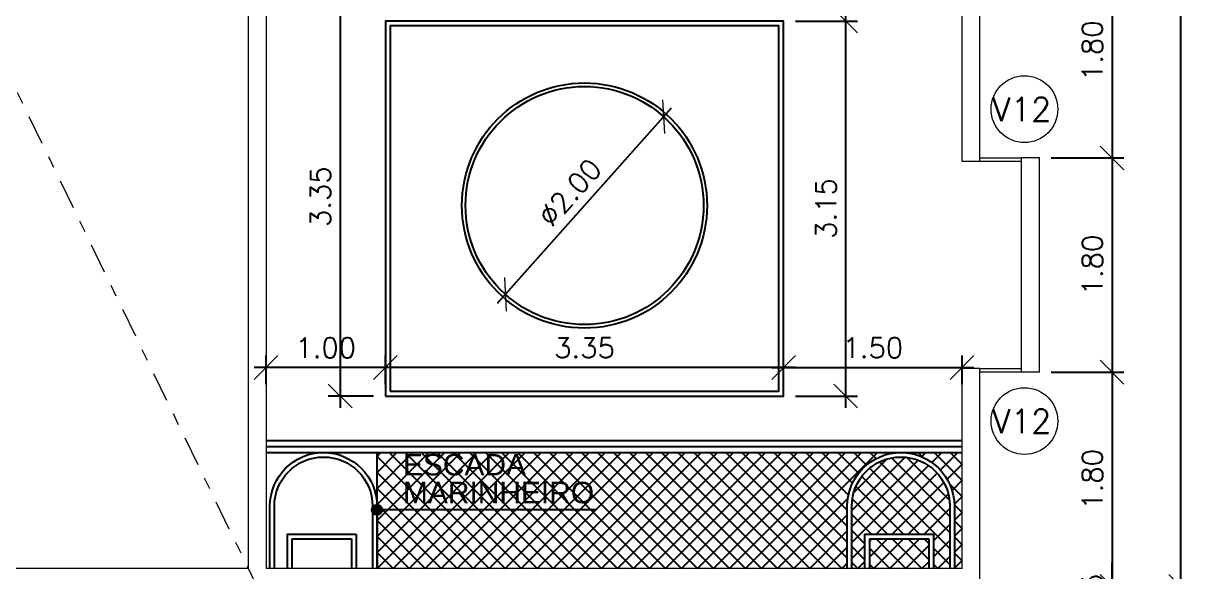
# Model space of a CAD drawing. Header units: millimetres. Extents: x 521 to 1055, y 261 to 520.
# Drawn here: x 746.91 to 756.74, y 483.24 to 487.85 of the extents above; entities that cross this region are included whole.
import ezdxf

# ---------------------------------------------------------------- set-up
doc = ezdxf.new("R2010")
doc.units = ezdxf.units.MM
doc.linetypes.add('CONTINU', pattern=[0])
doc.linetypes.add('DASHDOT', pattern=[1, 0.5, -0.25, 0, -0.25])
doc.layers.add('0.1', color=8, linetype='Continuous', lineweight=13)
doc.layers.add('ppci', color=8, linetype='Continuous')
doc.styles.add('ROMANS', font='romans')
doc.styles.get("Standard").update_dxf_attribs({"font": 'romans.shx'})
doc.styles.add('STYLE1', font='sanss___.ttf')
doc.dimstyles.new('Fares Eng - 50', dxfattribs={"dimscale": 2, "dimtxt": 0.085, "dimasz": 0.1, "dimexe": 0.05, "dimexo": 0.05, "dimgap": 0.04, "dimtad": 1, "dimzin": 4, "dimdsep": 46, "dimtxsty": 'ROMANS', "dimblk1": 'OBLIQUE', "dimblk2": 'OBLIQUE', "dimsah": 1, "dimcen": 0.05, "dimdle": 0.05, "dimclrd": 8, "dimclre": 8, "dimclrt": 8, "dimaunit": 1, "dimadec": 0, "dimazin": 0, "dimtfac": 1, "dimtix": 1, "dimtmove": 2, "dimatfit": 0, "dimldrblk": 'OPEN90', "dimfxl": 1, "dimtolj": 1, "dimtzin": 0, "dimarcsym": 0})

# ---------------------------------------------------------------- blocks, each defined once
blk = doc.blocks.new('_OBLIQUE')
at = {"color": 0, "linetype": 'ByBlock'}
blk.add_line((-0.5, -0.5), (0.5, 0.5), dxfattribs=at)
blk = doc.blocks.new('*D151')
at = {"layer": '0.1', "color": 8, "linetype": 'CONTINU', "lineweight": -2, "transparency": 16777216}
for p, q in [((756.0634, 488.6169), (756.0634, 486.6169)), ((755.5527, 488.5169), (756.1634, 488.5169)), ((755.5527, 486.7169), (756.1634, 486.7169))]:
    blk.add_line(p, q, dxfattribs=at)
at = {"layer": 'DEFPOINTS', "color": 0, "linetype": 'CONTINU', "lineweight": -2, "transparency": 16777216}
for p in [(755.4527, 488.5169), (755.4527, 486.7169), (756.0634, 486.7169)]:
    blk.add_point(p, dxfattribs=at)
at = {"layer": '0.1', "color": 8, "linetype": 'CONTINU', "lineweight": -2, "transparency": 16777216, "xscale": 0.2, "yscale": 0.2, "zscale": 0.2}
for p, rotation in [((756.0634, 488.5169), 90), ((756.0634, 486.7169), 270)]:
    blk.add_blockref('_OBLIQUE', p, dxfattribs=dict(at, rotation=rotation))
at = {"layer": '0.1', "color": 8, "linetype": 'CONTINU', "transparency": 16777216, "insert": (755.8984, 487.6169), "char_height": 0.17, "attachment_point": 5, "rotation": 90, "style": 'ROMANS'}
blk.add_mtext('\\A1;1.80', dxfattribs=at)
blk = doc.blocks.new('_Open90')
at = {"color": 0, "linetype": 'ByBlock', "lineweight": -2}
for p, q in [((-0.5, 0.5), (0, 0)), ((0, 0), (-1, 0)), ((0, 0), (-0.5, -0.5))]:
    blk.add_line(p, q, dxfattribs=at)
blk = doc.blocks.new('*D152')
at = {"layer": '0.1', "color": 8, "linetype": 'CONTINU', "lineweight": -2, "transparency": 16777216}
for p, q in [((756.0634, 486.8169), (756.0634, 484.8169)), ((755.5527, 486.7169), (756.1634, 486.7169)), ((755.5527, 484.9169), (756.1634, 484.9169))]:
    blk.add_line(p, q, dxfattribs=at)
at = {"layer": 'DEFPOINTS', "color": 0, "linetype": 'CONTINU', "lineweight": -2, "transparency": 16777216}
for p in [(755.4527, 486.7169), (755.4527, 484.9169), (756.0634, 484.9169)]:
    blk.add_point(p, dxfattribs=at)
at = {"layer": '0.1', "color": 8, "linetype": 'CONTINU', "lineweight": -2, "transparency": 16777216, "xscale": 0.2, "yscale": 0.2, "zscale": 0.2}
for p, rotation in [((756.0634, 486.7169), 90), ((756.0634, 484.9169), 270)]:
    blk.add_blockref('_OBLIQUE', p, dxfattribs=dict(at, rotation=rotation))
at = {"layer": '0.1', "color": 8, "linetype": 'CONTINU', "transparency": 16777216, "insert": (755.8984, 485.8169), "char_height": 0.17, "attachment_point": 5, "rotation": 90, "style": 'ROMANS'}
blk.add_mtext('\\A1;1.80', dxfattribs=at)
blk = doc.blocks.new('*D153')
at = {"layer": '0.1', "color": 8, "linetype": 'CONTINU', "lineweight": -2, "transparency": 16777216}
for p, q in [((756.0634, 485.0169), (756.0634, 483.0169)), ((755.5527, 484.9169), (756.1634, 484.9169)), ((755.5527, 483.1169), (756.1634, 483.1169))]:
    blk.add_line(p, q, dxfattribs=at)
at = {"layer": 'DEFPOINTS', "color": 0, "linetype": 'CONTINU', "lineweight": -2, "transparency": 16777216}
for p in [(755.4527, 484.9169), (755.4527, 483.1169), (756.0634, 483.1169)]:
    blk.add_point(p, dxfattribs=at)
at = {"layer": '0.1', "color": 8, "linetype": 'CONTINU', "lineweight": -2, "transparency": 16777216, "xscale": 0.2, "yscale": 0.2, "zscale": 0.2}
for p, rotation in [((756.0634, 484.9169), 90), ((756.0634, 483.1169), 270)]:
    blk.add_blockref('_OBLIQUE', p, dxfattribs=dict(at, rotation=rotation))
at = {"layer": '0.1', "color": 8, "linetype": 'CONTINU', "transparency": 16777216, "insert": (755.8984, 484.0169), "char_height": 0.17, "attachment_point": 5, "rotation": 90, "style": 'ROMANS'}
blk.add_mtext('\\A1;1.80', dxfattribs=at)
blk = doc.blocks.new('*D105')
at = {"layer": '0.1', "color": 8, "linetype": 'CONTINU', "lineweight": -2, "transparency": 16777216}
for p, q in [((756.6407, 483.0169), (756.6407, 504.8169)), ((756.2634, 504.7169), (756.7407, 504.7169)), ((756.2634, 483.1169), (756.7407, 483.1169))]:
    blk.add_line(p, q, dxfattribs=at)
at = {"layer": 'DEFPOINTS', "color": 0, "linetype": 'CONTINU', "lineweight": -2, "transparency": 16777216}
for p in [(756.1634, 504.7169), (756.6407, 504.7169), (756.1634, 483.1169)]:
    blk.add_point(p, dxfattribs=at)
at = {"layer": '0.1', "color": 8, "linetype": 'CONTINU', "lineweight": -2, "transparency": 16777216, "xscale": 0.2, "yscale": 0.2, "zscale": 0.2}
for p, rotation in [((756.6407, 504.7169), 90), ((756.6407, 483.1169), 270)]:
    blk.add_blockref('_OBLIQUE', p, dxfattribs=dict(at, rotation=rotation))
at = {"layer": '0.1', "color": 8, "linetype": 'CONTINU', "transparency": 16777216, "insert": (756.4757, 493.9169), "char_height": 0.17, "attachment_point": 5, "rotation": 90, "style": 'ROMANS'}
blk.add_mtext('\\A1;21.60', dxfattribs=at)
blk = doc.blocks.new('*D301')
at = {"layer": '0.1', "color": 8, "linetype": 'CONTINU', "lineweight": -2, "transparency": 16777216}
for p, q in [((756.0634, 483.1169), (756.0634, 483.3169)), ((755.5527, 483.1169), (756.1634, 483.1169)), ((756.0634, 483.1169), (756.0634, 482.9669)), ((755.5527, 482.9669), (756.1634, 482.9669)), ((756.0634, 482.9669), (756.0634, 482.7669))]:
    blk.add_line(p, q, dxfattribs=at)
at = {"layer": 'DEFPOINTS', "color": 0, "linetype": 'CONTINU', "lineweight": -2, "transparency": 16777216}
for p in [(755.4527, 483.1169), (755.4527, 482.9669), (756.0634, 482.9669)]:
    blk.add_point(p, dxfattribs=at)
at = {"layer": '0.1', "color": 8, "linetype": 'CONTINU', "lineweight": -2, "transparency": 16777216, "xscale": 0.2, "yscale": 0.2, "zscale": 0.2}
for p, rotation in [((756.0634, 483.1169), 270), ((756.0634, 482.9669), 90)]:
    blk.add_blockref('_OBLIQUE', p, dxfattribs=dict(at, rotation=rotation))
at = {"layer": '0.1', "color": 8, "linetype": 'CONTINU', "transparency": 16777216, "insert": (755.8984, 483.0419), "char_height": 0.17, "attachment_point": 5, "rotation": 90, "style": 'ROMANS'}
blk.add_mtext('\\A1;.15', dxfattribs=at)
blk = doc.blocks.new('*D3613')
at = {"layer": '0.1', "color": 8, "linetype": 'CONTINU', "lineweight": -2, "transparency": 16777216}
for p, q in [((749.5752, 488.1669), (749.5752, 484.6169)), ((749.8559, 488.0669), (749.4752, 488.0669)), ((749.8559, 484.7169), (749.4752, 484.7169))]:
    blk.add_line(p, q, dxfattribs=at)
at = {"layer": 'DEFPOINTS', "color": 0, "linetype": 'CONTINU', "lineweight": -2, "transparency": 16777216}
for p in [(749.9559, 488.0669), (749.5752, 484.7169), (749.9559, 484.7169)]:
    blk.add_point(p, dxfattribs=at)
at = {"layer": '0.1', "color": 8, "linetype": 'CONTINU', "lineweight": -2, "transparency": 16777216, "xscale": 0.2, "yscale": 0.2, "zscale": 0.2}
for p, rotation in [((749.5752, 488.0669), 90), ((749.5752, 484.7169), 270)]:
    blk.add_blockref('_OBLIQUE', p, dxfattribs=dict(at, rotation=rotation))
at = {"layer": '0.1', "color": 8, "linetype": 'CONTINU', "lineweight": -2, "transparency": 16777216, "insert": (749.4102, 486.3919), "char_height": 0.17, "attachment_point": 5, "rotation": 90, "style": 'ROMANS'}
blk.add_mtext('\\A1;3.35', dxfattribs=at)
blk = doc.blocks.new('*D3618')
at = {"layer": '0.1', "color": 8, "linetype": 'CONTINU', "lineweight": -2, "transparency": 16777216}
for p, q in [((753.8239, 489.4169), (753.8239, 487.7669)), ((753.4027, 489.3169), (753.9239, 489.3169)), ((753.4027, 487.8669), (753.9239, 487.8669))]:
    blk.add_line(p, q, dxfattribs=at)
at = {"layer": 'DEFPOINTS', "color": 0, "linetype": 'CONTINU', "lineweight": -2, "transparency": 16777216}
for p in [(753.3027, 489.3169), (753.3027, 487.8669), (753.8239, 487.8669)]:
    blk.add_point(p, dxfattribs=at)
at = {"layer": '0.1', "color": 8, "linetype": 'CONTINU', "lineweight": -2, "transparency": 16777216, "xscale": 0.2, "yscale": 0.2, "zscale": 0.2}
for p, rotation in [((753.8239, 489.3169), 90), ((753.8239, 487.8669), 270)]:
    blk.add_blockref('_OBLIQUE', p, dxfattribs=dict(at, rotation=rotation))
at = {"layer": '0.1', "color": 8, "linetype": 'CONTINU', "lineweight": -2, "transparency": 16777216, "insert": (753.6589, 488.5919), "char_height": 0.17, "attachment_point": 5, "rotation": 90, "style": 'ROMANS'}
blk.add_mtext('\\A1;1.45', dxfattribs=at)
blk = doc.blocks.new('*D3619')
at = {"layer": '0.1', "color": 8, "linetype": 'CONTINU', "lineweight": -2, "transparency": 16777216}
for p, q in [((753.8239, 487.9669), (753.8239, 484.6169)), ((753.4027, 487.8669), (753.9239, 487.8669)), ((753.4027, 484.7169), (753.9239, 484.7169))]:
    blk.add_line(p, q, dxfattribs=at)
at = {"layer": 'DEFPOINTS', "color": 0, "linetype": 'CONTINU', "lineweight": -2, "transparency": 16777216}
for p in [(753.3027, 487.8669), (753.3027, 484.7169), (753.8239, 484.7169)]:
    blk.add_point(p, dxfattribs=at)
at = {"layer": '0.1', "color": 8, "linetype": 'CONTINU', "lineweight": -2, "transparency": 16777216, "xscale": 0.2, "yscale": 0.2, "zscale": 0.2}
for p, rotation in [((753.8239, 487.8669), 90), ((753.8239, 484.7169), 270)]:
    blk.add_blockref('_OBLIQUE', p, dxfattribs=dict(at, rotation=rotation))
at = {"layer": '0.1', "color": 8, "linetype": 'CONTINU', "lineweight": -2, "transparency": 16777216, "insert": (753.6589, 486.2919), "char_height": 0.17, "attachment_point": 5, "rotation": 90, "style": 'ROMANS'}
blk.add_mtext('\\A1;3.15', dxfattribs=at)
blk = doc.blocks.new('*D3620')
at = {"layer": '0.1', "color": 8, "linetype": 'CONTINU', "lineweight": -2, "transparency": 16777216}
for p, q in [((749.9559, 484.8169), (749.9559, 485.0569)), ((753.3027, 484.8169), (753.3027, 485.0569)), ((753.4027, 484.9569), (749.8559, 484.9569))]:
    blk.add_line(p, q, dxfattribs=at)
at = {"layer": 'DEFPOINTS', "color": 0, "linetype": 'CONTINU', "lineweight": -2, "transparency": 16777216}
for p in [(749.9559, 484.9569), (749.9559, 484.7169), (753.3027, 484.7169)]:
    blk.add_point(p, dxfattribs=at)
at = {"layer": '0.1', "color": 8, "linetype": 'CONTINU', "lineweight": -2, "transparency": 16777216, "xscale": 0.2, "yscale": 0.2, "zscale": 0.2, "rotation": 180}
blk.add_blockref('_OBLIQUE', (749.9559, 484.9569), dxfattribs=at)
at = {"layer": '0.1', "color": 8, "linetype": 'CONTINU', "lineweight": -2, "transparency": 16777216, "xscale": 0.2, "yscale": 0.2, "zscale": 0.2}
blk.add_blockref('_OBLIQUE', (753.3027, 484.9569), dxfattribs=at)
at = {"layer": '0.1', "color": 8, "linetype": 'CONTINU', "lineweight": -2, "transparency": 16777216, "insert": (751.6293, 485.1219), "char_height": 0.17, "attachment_point": 5, "style": 'ROMANS'}
blk.add_mtext('\\A1;3.35', dxfattribs=at)
blk = doc.blocks.new('*D3621')
at = {"layer": '0.1', "color": 8, "linetype": 'CONTINU', "lineweight": -2, "transparency": 16777216}
for p, q in [((748.9527, 484.8169), (748.9527, 485.0569)), ((749.9559, 484.8169), (749.9559, 485.0569)), ((750.0559, 484.9569), (748.8527, 484.9569))]:
    blk.add_line(p, q, dxfattribs=at)
at = {"layer": 'DEFPOINTS', "color": 0, "linetype": 'CONTINU', "lineweight": -2, "transparency": 16777216}
for p in [(748.9527, 484.9569), (748.9527, 484.7169), (749.9559, 484.7169)]:
    blk.add_point(p, dxfattribs=at)
at = {"layer": '0.1', "color": 8, "linetype": 'CONTINU', "lineweight": -2, "transparency": 16777216, "xscale": 0.2, "yscale": 0.2, "zscale": 0.2, "rotation": 180}
blk.add_blockref('_OBLIQUE', (748.9527, 484.9569), dxfattribs=at)
at = {"layer": '0.1', "color": 8, "linetype": 'CONTINU', "lineweight": -2, "transparency": 16777216, "xscale": 0.2, "yscale": 0.2, "zscale": 0.2}
blk.add_blockref('_OBLIQUE', (749.9559, 484.9569), dxfattribs=at)
at = {"layer": '0.1', "color": 8, "linetype": 'CONTINU', "lineweight": -2, "transparency": 16777216, "insert": (749.4543, 485.1219), "char_height": 0.17, "attachment_point": 5, "style": 'ROMANS'}
blk.add_mtext('\\A1;1.00', dxfattribs=at)
blk = doc.blocks.new('*D3622')
at = {"layer": '0.1', "color": 8, "lineweight": -2, "transparency": 16777216}
for p, q in [((753.3027, 484.8169), (753.3027, 485.0569)), ((754.8027, 484.8169), (754.8027, 485.0569)), ((753.2027, 484.9569), (754.9027, 484.9569))]:
    blk.add_line(p, q, dxfattribs=at)
at = {"layer": 'DEFPOINTS', "color": 0, "lineweight": -2, "transparency": 16777216}
for p in [(754.8027, 484.9569), (753.3027, 484.7169), (754.8027, 484.7169)]:
    blk.add_point(p, dxfattribs=at)
at = {"layer": '0.1', "color": 8, "lineweight": -2, "transparency": 16777216, "xscale": 0.2, "yscale": 0.2, "zscale": 0.2, "rotation": 180}
blk.add_blockref('_OBLIQUE', (753.3027, 484.9569), dxfattribs=at)
at = {"layer": '0.1', "color": 8, "lineweight": -2, "transparency": 16777216, "xscale": 0.2, "yscale": 0.2, "zscale": 0.2}
blk.add_blockref('_OBLIQUE', (754.8027, 484.9569), dxfattribs=at)
at = {"layer": '0.1', "color": 8, "transparency": 16777216, "insert": (754.0527, 485.1219), "char_height": 0.17, "attachment_point": 5, "style": 'ROMANS'}
blk.add_mtext('\\A1;1.50', dxfattribs=at)
blk = doc.blocks.new('*D3623')
at = {"layer": '0.1', "color": 8, "linetype": 'CONTINU', "lineweight": -2, "transparency": 16777216}
blk.add_line((750.8968, 485.4963), (752.3618, 487.1376), dxfattribs=at)
at = {"layer": 'DEFPOINTS', "color": 0, "linetype": 'CONTINU', "lineweight": -2, "transparency": 16777216}
for p in [(752.2952, 487.063), (750.9634, 485.5709)]:
    blk.add_point(p, dxfattribs=at)
at = {"layer": '0.1', "color": 8, "linetype": 'CONTINU', "lineweight": -2, "transparency": 16777216, "xscale": 0.2, "yscale": 0.2, "zscale": 0.2}
for p, rotation in [((752.2952, 487.063), 48.24910647673653), ((750.9634, 485.5709), 228.2491064767365)]:
    blk.add_blockref('_OBLIQUE', p, dxfattribs=dict(at, rotation=rotation))
at = {"layer": '0.1', "color": 8, "linetype": 'CONTINU', "lineweight": -2, "transparency": 16777216, "insert": (751.5062, 486.4268), "char_height": 0.17, "attachment_point": 5, "rotation": 48.24911, "style": 'ROMANS'}
blk.add_mtext('\\A1;∅2.00', dxfattribs=at)

msp = doc.modelspace()

# ---------------------------------------------------------------- hatches: boundary and pattern name
at = {"layer": '0.1', "linetype": 'CONTINU', "lineweight": -2}
h = msp.add_hatch(dxfattribs=at)
h.set_pattern_fill('NET', color=8, scale=0.03, angle=45, style=0)
h.set_pattern_definition([(45, (749.88503, 483.26692), (-0.067352, 0.067352), []), (135, (749.88503, 483.26692), (-0.067352, -0.067352), [])])
h.paths.add_polyline_path([(753.83818, 483.79192, -0.4142136), (754.28818, 484.24192), (749.88503, 484.24192), (749.88503, 483.80384, -0.4142136), (749.92815, 483.76072, -0.4142136), (749.88503, 483.7176), (749.88503, 483.26692), (753.83818, 483.26692)])
h.paths.add_polyline_path([(753.87568, 483.79192), (753.87568, 483.26692), (753.98333, 483.26692), (753.98333, 483.55692), (754.56333, 483.55692), (754.56333, 483.26692), (754.70068, 483.26692), (754.70068, 483.79192, 1)])
h.paths.add_polyline_path([(754.80272, 484.24192), (754.28818, 484.24192, -0.4142136), (754.73818, 483.79192), (754.73818, 483.26692), (754.80272, 483.26692)])
h.paths.add_polyline_path([(754.52333, 483.51692), (754.02333, 483.51692), (754.02333, 483.26692), (754.52333, 483.26692)], flags=17)
h.paths.add_polyline_path([(750.05646, 483.99745), (751.16584, 483.99745), (751.16584, 484.27967), (750.05646, 484.27967)], flags=9)
h.paths.add_polyline_path([(750.05646, 483.7638), (751.72807, 483.7638), (751.72807, 484.04602), (750.05646, 484.04602)], flags=24)
h = msp.add_hatch(color=8, dxfattribs=at)
h.paths.add_polyline_path([(749.88503, 483.80384, 0.4142136), (749.84191, 483.76072), (749.88503, 483.76072)])
h.paths.add_polyline_path([(749.88503, 483.80384), (749.88503, 483.76072), (749.92815, 483.76072, 0.4142136)])
h.paths.add_polyline_path([(749.92815, 483.76072), (749.84191, 483.76072, 1)])

# ---------------------------------------------------------------- linework, layer by layer
at = {"layer": '0.1', "color": 8, "linetype": 'DASHDOT', "ltscale": 0.5}
msp.add_line((743.55265, 494.08199), (749.05423, 482.75041), dxfattribs=at)
at = {"layer": '0.1', "color": 7}
for p, q in [((748.95272, 493.56692), (748.95272, 483.26692)), ((754.80272, 486.68692), (754.80272, 488.66692)), ((748.80272, 488.51692), (748.80272, 483.26692)), ((754.95272, 486.68692), (754.95272, 488.51692)), ((754.95272, 486.68692), (754.80272, 486.68692)), ((755.45272, 486.71692), (755.30272, 486.71692)), ((755.30272, 484.91692), (755.30272, 486.71692)), ((755.45272, 484.91692), (755.45272, 486.71692)), ((754.95272, 484.94692), (754.80272, 484.94692)), ((754.80272, 483.26692), (754.80272, 484.94692)), ((754.95272, 483.11692), (754.95272, 484.94692)), ((755.45272, 484.91692), (755.30272, 484.91692)), ((748.80272, 483.26692), (745.20272, 483.26692)), ((754.80272, 483.26692), (748.95272, 483.26692))]:
    msp.add_line(p, q, dxfattribs=at)
at = {"layer": '0.1', "color": 8}
for p, q in [((754.95272, 486.71692), (755.30272, 486.71692)), ((755.30272, 486.68692), (754.95272, 486.68692)), ((754.95272, 484.94692), (755.30272, 484.94692)), ((755.30272, 484.91692), (754.95272, 484.91692))]:
    msp.add_line(p, q, dxfattribs=at)
at = {"layer": '0.1', "color": 8, "linetype": 'CONTINU', "lineweight": -2}
for p, q in [((748.95272, 484.34192), (754.80272, 484.34192)), ((748.95272, 484.29192), (754.80272, 484.29192)), ((748.95272, 484.24192), (754.80272, 484.24192)), ((749.88503, 483.26692), (749.88503, 484.24192)), ((751.73134, 483.76072), (749.88503, 483.76072))]:
    msp.add_line(p, q, dxfattribs=at)
for points in [[(749.95591, 484.71692), (753.30272, 484.71692), (753.30272, 487.86692), (749.95591, 487.86692)], [(749.99591, 484.75692), (753.26272, 484.75692), (753.26272, 487.82692), (749.99591, 487.82692)]]:
    msp.add_lwpolyline(points, close=True, dxfattribs=at)
at = {"layer": '0.1', "color": 8}
for centre in [(755.32734, 487.12669), (755.32734, 484.50653)]:
    msp.add_circle(centre, 0.28038, dxfattribs=at)
at = {"layer": '0.1', "color": 8, "linetype": 'CONTINU', "lineweight": -2}
for centre, radius in [((751.62931, 486.31692), 1.03), ((751.62931, 486.31692), 1), ((749.88503, 483.76072), 0.04312)]:
    msp.add_circle(centre, radius, dxfattribs=at)
at = {"layer": 'ppci', "color": 10, "linetype": 'CONTINU', "lineweight": -2}
for p, q in [((749.13018, 483.55692), (749.71018, 483.55692)), ((749.13018, 483.55692), (749.13018, 483.26692)), ((749.71018, 483.55692), (749.71018, 483.26692)), ((753.98333, 483.55692), (754.56333, 483.55692)), ((753.98333, 483.55692), (753.98333, 483.26692)), ((754.56333, 483.55692), (754.56333, 483.26692)), ((749.17018, 483.51692), (749.67018, 483.51692)), ((749.17018, 483.51692), (749.17018, 483.26692)), ((749.67018, 483.51692), (749.67018, 483.26692)), ((754.02333, 483.51692), (754.52333, 483.51692)), ((754.02333, 483.51692), (754.02333, 483.26692)), ((754.52333, 483.51692), (754.52333, 483.26692))]:
    msp.add_line(p, q, dxfattribs=at)
at = {"layer": 'ppci', "color": 10}
for points in [[(748.98503, 483.26692), (748.98503, 483.79192, -1), (749.88503, 483.79192), (749.88503, 483.26692)], [(753.83818, 483.26692), (753.83818, 483.79192, -1), (754.73818, 483.79192), (754.73818, 483.26692)], [(749.02253, 483.26692), (749.02253, 483.79192, -1), (749.84753, 483.79192), (749.84753, 483.26692)], [(753.87568, 483.26692), (753.87568, 483.79192, -1), (754.70068, 483.79192), (754.70068, 483.26692)]]:
    msp.add_lwpolyline(points, format="xyb", dxfattribs=at)

# ---------------------------------------------------------------- texts
at = {"layer": '0.1', "color": 8}
for p in [(755.05654, 487.02517), (755.05654, 484.40501)]:
    msp.add_text('V12', height=0.2, dxfattribs=at).set_placement(p)
at = {"layer": 'ppci', "color": 10, "style": 'STYLE1'}
for s, p in [('ESCADA', (750.1035, 484.04992)), ('MARINHEIRO', (750.1035, 483.81627))]:
    msp.add_text(s, height=0.18, dxfattribs=at).set_placement(p)

# ---------------------------------------------------------------- dimensions: what is measured, and where the dimension line sits
at = {"layer": '0.1', "color": 8, "linetype": 'CONTINU'}
for base, p1, p2, picture, middle in [((756.64065, 504.71692), (756.16338, 483.11692), (756.16338, 504.71692), '*D105', (756.47565, 493.91692)), ((756.06338, 486.71692), (755.45272, 488.51692), (755.45272, 486.71692), '*D151', (755.89838, 487.61692)), ((756.06338, 484.91692), (755.45272, 486.71692), (755.45272, 484.91692), '*D152', (755.89838, 485.81692)), ((756.06338, 483.11692), (755.45272, 484.91692), (755.45272, 483.11692), '*D153', (755.89838, 484.01692)), ((756.06338, 482.96692), (755.45272, 483.11692), (755.45272, 482.96692), '*D301', (755.89838, 483.04192))]:
    dim = msp.add_linear_dim(base=base, p1=p1, p2=p2, angle=90, dimstyle='Fares Eng - 50', dxfattribs=at)
    dim.commit()
    dim.dimension.update_dxf_attribs({"geometry": picture, "text_midpoint": middle})
at = {"layer": '0.1', "color": 8, "linetype": 'CONTINU', "lineweight": -2}
for base, p1, p2, picture, middle in [((753.82392, 487.86692), (753.30272, 489.31692), (753.30272, 487.86692), '*D3618', (753.65892, 488.59192)), ((749.57522, 484.71692), (749.95591, 488.06692), (749.95591, 484.71692), '*D3613', (749.41022, 486.39192)), ((753.82392, 484.71692), (753.30272, 487.86692), (753.30272, 484.71692), '*D3619', (753.65892, 486.29192))]:
    dim = msp.add_linear_dim(base=base, p1=p1, p2=p2, angle=90, dimstyle='Fares Eng - 50', dxfattribs=at)
    dim.commit()
    dim.dimension.update_dxf_attribs({"geometry": picture, "text_midpoint": middle})
dim = msp.add_diameter_dim_2p(p1=(750.96342, 485.57087), p2=(752.29521, 487.06297), dimstyle='Fares Eng - 50', dxfattribs=at)
dim.commit()
dim.dimension.update_dxf_attribs({"geometry": '*D3623', "text_midpoint": (751.50622, 486.42679)})
for base, p1, p2, picture, middle in [((748.95272, 484.95693), (749.95591, 484.71692), (748.95272, 484.71692), '*D3621', (749.45431, 485.12193)), ((749.95591, 484.95693), (753.30272, 484.71692), (749.95591, 484.71692), '*D3620', (751.62931, 485.12193))]:
    dim = msp.add_linear_dim(base=base, p1=p1, p2=p2, dimstyle='Fares Eng - 50', dxfattribs=at)
    dim.commit()
    dim.dimension.update_dxf_attribs({"geometry": picture, "text_midpoint": middle})
at = {"layer": '0.1', "color": 7}
dim = msp.add_linear_dim(base=(754.80272, 484.95693), p1=(753.30272, 484.71692), p2=(754.80272, 484.71692), dimstyle='Fares Eng - 50', dxfattribs=at)
dim.commit()
dim.dimension.update_dxf_attribs({"geometry": '*D3622', "text_midpoint": (754.05272, 485.12193)})

doc.saveas('drawing.dxf')
